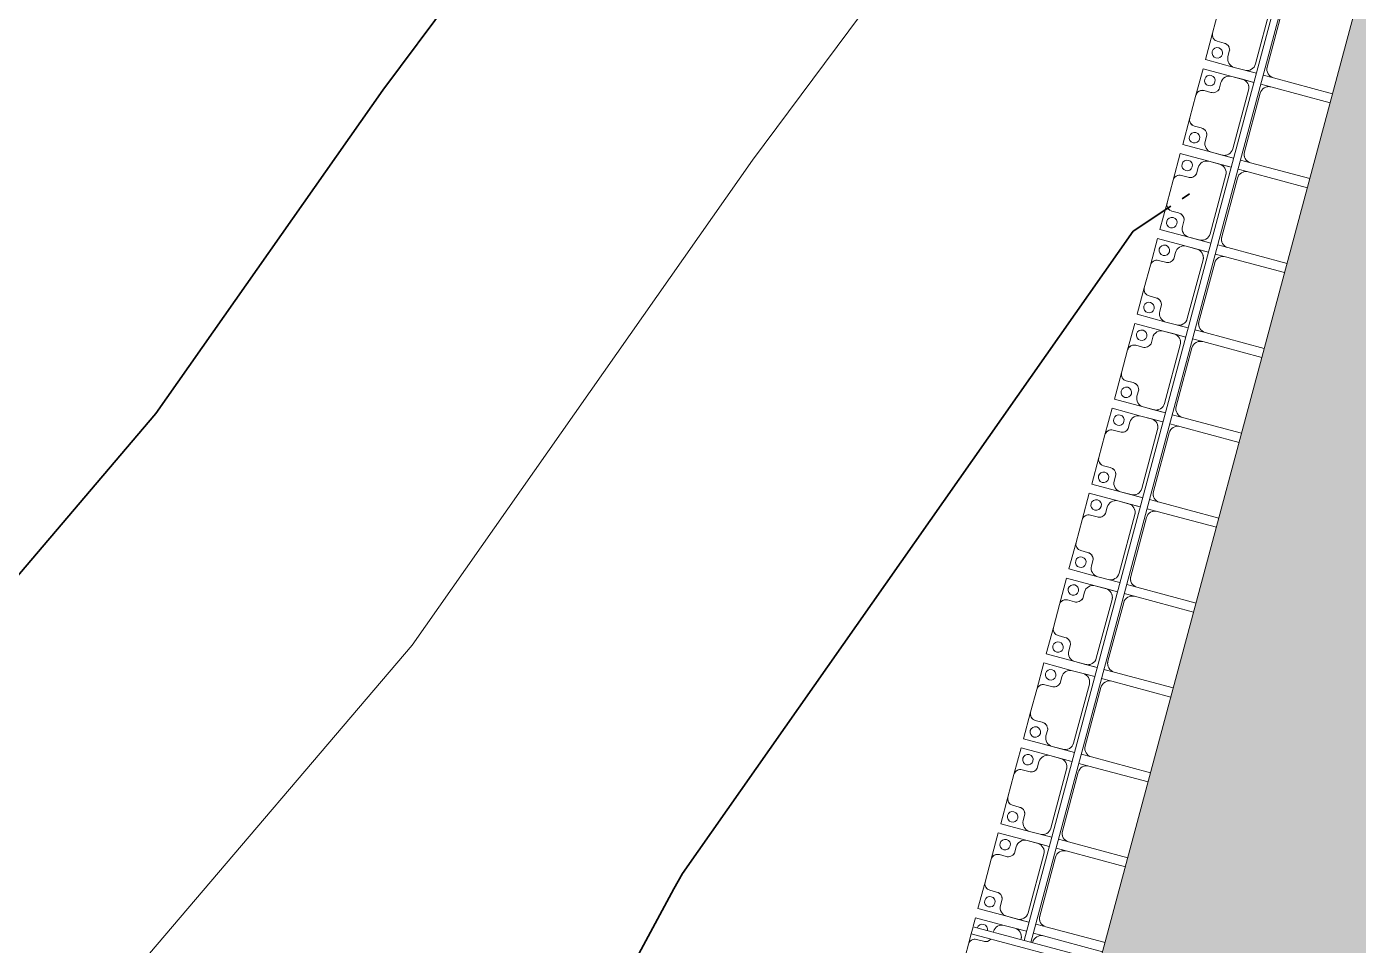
# Model space of a CAD drawing. Header units: millimetres. Extents: x -861324 to 439029, y -308065 to 694685.
# Drawn here: x -185928 to -178352, y 257834 to 263061 of the extents above; entities that cross this region are included whole.
import ezdxf

# ---------------------------------------------------------------- set-up
doc = ezdxf.new("R2010")
doc.units = ezdxf.units.MM
for name, color, linetype, lineweight in [('A-DETL-GENF', 92, 'Continuous', 9), ('A-DETL-THIN', 151, 'Continuous', 9), ('A-GENM', 13, 'Continuous', 9), ('C-TOPO-MAJR', 7, 'Continuous', 35), ('C-TOPO-MINR', 7, 'Continuous', 9), ('S-BEAM', 12, 'Continuous', 9)]:
    doc.layers.add(name, color=color, linetype=linetype, lineweight=lineweight)

# ---------------------------------------------------------------- blocks, each defined once
blk = doc.blocks.new('Dai phaodi lai - DẢI PHAO ĐI LẠI-17681-BỐ TRÍ BÈ PIN HỒ BẢN MÒNG')
at = {"layer": 'A-GENM', "color": 7}
for p, q in [((27223.2, -348.3), (27223.2, 0)), ((27276.8, 0), (27276.8, -348.3)), ((27723.2, -348.3), (27723.2, 0)), ((27776.8, 0), (27776.8, -348.3)), ((28223.2, -348.3), (28223.2, 0)), ((28276.8, 0), (28276.8, -348.3)), ((28723.2, -348.3), (28723.2, 0)), ((28776.8, 0), (28776.8, -348.3)), ((29223.2, -348.3), (29223.2, 0)), ((29276.8, 0), (29276.8, -348.3)), ((29723.2, -348.3), (29723.2, 0)), ((29776.8, 0), (29776.8, -348.3)), ((30223.2, -348.3), (30223.2, 0)), ((30276.8, 0), (30276.8, -348.3)), ((30723.2, -348.3), (30723.2, 0)), ((30776.8, 0), (30776.8, -348.3)), ((31223.2, -348.3), (31223.2, 0)), ((31276.8, 0), (31276.8, -348.3)), ((31723.2, -348.3), (31723.2, 0)), ((31776.8, 0), (31776.8, -348.3)), ((32223.2, -348.3), (32223.2, 0)), ((32276.8, 0), (32276.8, -348.3)), ((26826.8, -398.3), (27173.2, -398.3)), ((27326.8, -398.3), (27673.2, -398.3)), ((27826.8, -398.3), (28173.2, -398.3)), ((28326.8, -398.3), (28673.2, -398.3)), ((28826.8, -398.3), (29173.2, -398.3)), ((29326.8, -398.3), (29673.2, -398.3)), ((29826.8, -398.3), (30173.2, -398.3)), ((30326.8, -398.3), (30673.2, -398.3)), ((30826.8, -398.3), (31173.2, -398.3)), ((31326.8, -398.3), (31673.2, -398.3)), ((31826.8, -398.3), (32173.2, -398.3)), ((27173.2, -466.7), (26826.8, -466.7)), ((27223.2, -579.3), (27223.2, -516.7)), ((27276.8, -516.7), (27276.8, -579.3)), ((27673.2, -466.7), (27326.8, -466.7)), ((27723.2, -579.3), (27723.2, -516.7)), ((27776.8, -516.7), (27776.8, -579.3)), ((28173.2, -466.7), (27826.8, -466.7)), ((28223.2, -579.3), (28223.2, -516.7)), ((28276.8, -516.7), (28276.8, -579.3)), ((28673.2, -466.7), (28326.8, -466.7)), ((28723.2, -579.3), (28723.2, -516.7)), ((28776.8, -516.7), (28776.8, -579.3)), ((29173.2, -466.7), (28826.8, -466.7)), ((29223.2, -579.3), (29223.2, -516.7)), ((29276.8, -516.7), (29276.8, -579.3)), ((29673.2, -466.7), (29326.8, -466.7)), ((29723.2, -579.3), (29723.2, -516.7)), ((29776.8, -516.7), (29776.8, -579.3)), ((30173.2, -466.7), (29826.8, -466.7)), ((30223.2, -579.3), (30223.2, -516.7)), ((30276.8, -516.7), (30276.8, -579.3)), ((30673.2, -466.7), (30326.8, -466.7)), ((30723.2, -579.3), (30723.2, -516.7)), ((30776.8, -516.7), (30776.8, -579.3)), ((31173.2, -466.7), (30826.8, -466.7)), ((31223.2, -579.3), (31223.2, -516.7)), ((31276.8, -516.7), (31276.8, -579.3)), ((31673.2, -466.7), (31326.8, -466.7)), ((31723.2, -579.3), (31723.2, -516.7)), ((31776.8, -516.7), (31776.8, -579.3)), ((32173.2, -466.7), (31826.8, -466.7)), ((32223.2, -579.3), (32223.2, -516.7)), ((32276.8, -516.7), (32276.8, -579.3)), ((27104.9, -710.4), (27104.9, -670.7)), ((27135.7, -629.3), (27173.2, -629.3)), ((27326.8, -629.3), (27364.3, -629.3)), ((27395.1, -670.7), (27395.1, -710.4)), ((27604.9, -710.4), (27604.9, -670.7)), ((27635.7, -629.3), (27673.2, -629.3)), ((27826.8, -629.3), (27864.3, -629.3)), ((27895.1, -670.7), (27895.1, -710.4)), ((28104.9, -710.4), (28104.9, -670.7)), ((28135.7, -629.3), (28173.2, -629.3)), ((28326.8, -629.3), (28364.3, -629.3)), ((28395.1, -670.7), (28395.1, -710.4)), ((28604.9, -710.4), (28604.9, -670.7)), ((28635.7, -629.3), (28673.2, -629.3)), ((28826.8, -629.3), (28864.3, -629.3)), ((28895.1, -670.7), (28895.1, -710.4)), ((29104.9, -710.4), (29104.9, -670.7)), ((29135.7, -629.3), (29173.2, -629.3)), ((29326.8, -629.3), (29364.3, -629.3)), ((29395.1, -670.7), (29395.1, -710.4)), ((29604.9, -710.4), (29604.9, -670.7)), ((29635.7, -629.3), (29673.2, -629.3)), ((29826.8, -629.3), (29864.3, -629.3)), ((29895.1, -670.7), (29895.1, -710.4)), ((30104.9, -710.4), (30104.9, -670.7)), ((30135.7, -629.3), (30173.2, -629.3)), ((30326.8, -629.3), (30364.3, -629.3)), ((30395.1, -670.7), (30395.1, -710.4)), ((30604.9, -710.4), (30604.9, -670.7)), ((30635.7, -629.3), (30673.2, -629.3)), ((30826.8, -629.3), (30864.3, -629.3)), ((30895.1, -670.7), (30895.1, -710.4)), ((31104.9, -710.4), (31104.9, -670.7)), ((31135.7, -629.3), (31173.2, -629.3)), ((31326.8, -629.3), (31364.3, -629.3)), ((31395.1, -670.7), (31395.1, -710.4)), ((31604.9, -710.4), (31604.9, -670.7)), ((31635.7, -629.3), (31673.2, -629.3)), ((31826.8, -629.3), (31864.3, -629.3)), ((31895.1, -670.7), (31895.1, -710.4)), ((32104.9, -710.4), (32104.9, -670.7)), ((32135.7, -629.3), (32173.2, -629.3)), ((32395.1, -670.7), (32395.1, -710.4)), ((26933.1, -748.4), (27066.9, -748.4)), ((27433.1, -748.4), (27566.9, -748.4)), ((27933.1, -748.4), (28066.9, -748.4)), ((28433.1, -748.4), (28566.9, -748.4)), ((28933.1, -748.4), (29066.9, -748.4)), ((29433.1, -748.4), (29566.9, -748.4)), ((29933.1, -748.4), (30066.9, -748.4)), ((30433.1, -748.4), (30566.9, -748.4)), ((30933.1, -748.4), (31066.9, -748.4)), ((31433.1, -748.4), (31566.9, -748.4)), ((31933.1, -748.4), (32066.9, -748.4)), ((32433.1, -748.4), (32566.9, -748.4))]:
    blk.add_line(p, q, dxfattribs=at)
at = {"layer": 'A-GENM', "color": 9}
for p, q in [((27223.2, -348.3), (27223.2, -408.3)), ((27223.2, -348.3), (27223.2, -408.3)), ((27276.8, -408.3), (27276.8, -348.3)), ((27276.8, -408.3), (27276.8, -348.3)), ((27723.2, -348.3), (27723.2, -408.3)), ((27723.2, -348.3), (27723.2, -408.3)), ((27776.8, -408.3), (27776.8, -348.3)), ((27776.8, -408.3), (27776.8, -348.3)), ((28223.2, -348.3), (28223.2, -408.3)), ((28223.2, -348.3), (28223.2, -408.3)), ((28276.8, -408.3), (28276.8, -348.3)), ((28276.8, -408.3), (28276.8, -348.3)), ((28723.2, -348.3), (28723.2, -408.3)), ((28723.2, -348.3), (28723.2, -408.3)), ((28776.8, -408.3), (28776.8, -348.3)), ((28776.8, -408.3), (28776.8, -348.3)), ((29223.2, -348.3), (29223.2, -408.3)), ((29223.2, -348.3), (29223.2, -408.3)), ((29276.8, -408.3), (29276.8, -348.3)), ((29276.8, -408.3), (29276.8, -348.3)), ((29723.2, -348.3), (29723.2, -408.3)), ((29723.2, -348.3), (29723.2, -408.3)), ((29776.8, -408.3), (29776.8, -348.3)), ((29776.8, -408.3), (29776.8, -348.3)), ((30223.2, -348.3), (30223.2, -408.3)), ((30223.2, -348.3), (30223.2, -408.3)), ((30276.8, -408.3), (30276.8, -348.3)), ((30276.8, -408.3), (30276.8, -348.3)), ((30723.2, -348.3), (30723.2, -408.3)), ((30723.2, -348.3), (30723.2, -408.3)), ((30776.8, -408.3), (30776.8, -348.3)), ((30776.8, -408.3), (30776.8, -348.3)), ((31223.2, -348.3), (31223.2, -408.3)), ((31223.2, -348.3), (31223.2, -408.3)), ((31276.8, -408.3), (31276.8, -348.3)), ((31276.8, -408.3), (31276.8, -348.3)), ((31723.2, -348.3), (31723.2, -408.3)), ((31723.2, -348.3), (31723.2, -408.3)), ((31776.8, -408.3), (31776.8, -348.3)), ((31776.8, -408.3), (31776.8, -348.3)), ((32223.2, -363.1), (32223.2, -408.3)), ((32223.2, -363.1), (32223.2, -408.3)), ((32276.8, -408.3), (32276.8, -348.3)), ((32276.8, -408.3), (32276.8, -348.3)), ((27223.2, -448.3), (27223.2, -579.3)), ((27223.2, -448.3), (27223.2, -516.7)), ((27276.8, -579.3), (27276.8, -448.3)), ((27276.8, -516.7), (27276.8, -448.3)), ((27723.2, -448.3), (27723.2, -579.3)), ((27723.2, -448.3), (27723.2, -516.7)), ((27776.8, -579.3), (27776.8, -448.3)), ((27776.8, -516.7), (27776.8, -448.3)), ((28223.2, -448.3), (28223.2, -579.3)), ((28223.2, -448.3), (28223.2, -516.7)), ((28276.8, -579.3), (28276.8, -448.3)), ((28276.8, -516.7), (28276.8, -448.3)), ((28723.2, -448.3), (28723.2, -579.3)), ((28723.2, -448.3), (28723.2, -516.7)), ((28776.8, -579.3), (28776.8, -448.3)), ((28776.8, -516.7), (28776.8, -448.3)), ((29223.2, -448.3), (29223.2, -579.3)), ((29223.2, -448.3), (29223.2, -516.7)), ((29276.8, -579.3), (29276.8, -448.3)), ((29276.8, -516.7), (29276.8, -448.3)), ((29723.2, -448.3), (29723.2, -579.3)), ((29723.2, -448.3), (29723.2, -516.7)), ((29776.8, -579.3), (29776.8, -448.3)), ((29776.8, -516.7), (29776.8, -448.3)), ((30223.2, -448.3), (30223.2, -579.3)), ((30223.2, -448.3), (30223.2, -516.7)), ((30276.8, -579.3), (30276.8, -448.3)), ((30276.8, -516.7), (30276.8, -448.3)), ((30723.2, -448.3), (30723.2, -579.3)), ((30723.2, -448.3), (30723.2, -516.7)), ((30776.8, -579.3), (30776.8, -448.3)), ((30776.8, -516.7), (30776.8, -448.3)), ((31223.2, -448.3), (31223.2, -579.3)), ((31223.2, -448.3), (31223.2, -516.7)), ((31276.8, -579.3), (31276.8, -448.3)), ((31276.8, -516.7), (31276.8, -448.3)), ((31723.2, -448.3), (31723.2, -579.3)), ((31723.2, -448.3), (31723.2, -516.7)), ((31776.8, -579.3), (31776.8, -448.3)), ((31776.8, -516.7), (31776.8, -448.3)), ((32223.2, -448.3), (32223.2, -579.3)), ((32223.2, -448.3), (32223.2, -516.7)), ((32276.8, -579.3), (32276.8, -448.3)), ((32276.8, -516.7), (32276.8, -448.3)), ((27223.2, -579.3), (27223.2, -748.4)), ((27223.2, -748.4), (27223.2, -579.3)), ((27276.8, -748.4), (27276.8, -579.3)), ((27276.8, -579.3), (27276.8, -748.4)), ((27723.2, -579.3), (27723.2, -748.4)), ((27723.2, -748.4), (27723.2, -579.3)), ((27776.8, -748.4), (27776.8, -579.3)), ((27776.8, -579.3), (27776.8, -748.4)), ((28223.2, -579.3), (28223.2, -748.4)), ((28223.2, -748.4), (28223.2, -579.3)), ((28276.8, -748.4), (28276.8, -579.3)), ((28276.8, -579.3), (28276.8, -748.4)), ((28723.2, -579.3), (28723.2, -748.4)), ((28723.2, -748.4), (28723.2, -579.3)), ((28776.8, -748.4), (28776.8, -579.3)), ((28776.8, -579.3), (28776.8, -748.4)), ((29223.2, -579.3), (29223.2, -748.4)), ((29223.2, -748.4), (29223.2, -579.3)), ((29276.8, -748.4), (29276.8, -579.3)), ((29276.8, -579.3), (29276.8, -748.4)), ((29723.2, -579.3), (29723.2, -748.4)), ((29723.2, -748.4), (29723.2, -579.3)), ((29776.8, -748.4), (29776.8, -579.3)), ((29776.8, -579.3), (29776.8, -748.4)), ((30223.2, -579.3), (30223.2, -748.4)), ((30223.2, -748.4), (30223.2, -579.3)), ((30276.8, -748.4), (30276.8, -579.3)), ((30276.8, -579.3), (30276.8, -748.4)), ((30723.2, -579.3), (30723.2, -748.4)), ((30723.2, -748.4), (30723.2, -579.3)), ((30776.8, -748.4), (30776.8, -579.3)), ((30776.8, -579.3), (30776.8, -748.4)), ((31223.2, -579.3), (31223.2, -748.4)), ((31223.2, -748.4), (31223.2, -579.3)), ((31276.8, -748.4), (31276.8, -579.3)), ((31276.8, -579.3), (31276.8, -748.4)), ((31723.2, -579.3), (31723.2, -748.4)), ((31723.2, -748.4), (31723.2, -579.3)), ((31776.8, -748.4), (31776.8, -579.3)), ((31776.8, -579.3), (31776.8, -748.4)), ((32223.2, -579.3), (32223.2, -748.4)), ((32223.2, -748.4), (32223.2, -579.3)), ((32276.8, -748.4), (32276.8, -579.3)), ((32276.8, -579.3), (32276.8, -748.4)), ((27173.2, -629.3), (27135.7, -629.3)), ((27135.7, -629.3), (27173.2, -629.3)), ((27173.2, -629.3), (27135.7, -629.3)), ((27364.3, -629.3), (27326.8, -629.3)), ((27326.8, -629.3), (27364.3, -629.3)), ((27364.3, -629.3), (27326.8, -629.3)), ((27395.1, -710.4), (27395.1, -670.7)), ((27395.1, -670.7), (27395.1, -710.4)), ((27395.1, -710.4), (27395.1, -670.7)), ((27673.2, -629.3), (27635.7, -629.3)), ((27635.7, -629.3), (27673.2, -629.3)), ((27673.2, -629.3), (27635.7, -629.3)), ((27864.3, -629.3), (27826.8, -629.3)), ((27826.8, -629.3), (27864.3, -629.3)), ((27864.3, -629.3), (27826.8, -629.3)), ((27895.1, -710.4), (27895.1, -670.7)), ((27895.1, -670.7), (27895.1, -710.4)), ((27895.1, -710.4), (27895.1, -670.7)), ((28173.2, -629.3), (28135.7, -629.3)), ((28135.7, -629.3), (28173.2, -629.3)), ((28173.2, -629.3), (28135.7, -629.3)), ((28364.3, -629.3), (28326.8, -629.3)), ((28326.8, -629.3), (28364.3, -629.3)), ((28364.3, -629.3), (28326.8, -629.3)), ((28395.1, -710.4), (28395.1, -670.7)), ((28395.1, -670.7), (28395.1, -710.4)), ((28395.1, -710.4), (28395.1, -670.7)), ((28673.2, -629.3), (28635.7, -629.3)), ((28635.7, -629.3), (28673.2, -629.3)), ((28673.2, -629.3), (28635.7, -629.3)), ((28864.3, -629.3), (28826.8, -629.3)), ((28826.8, -629.3), (28864.3, -629.3)), ((28864.3, -629.3), (28826.8, -629.3)), ((28895.1, -710.4), (28895.1, -670.7)), ((28895.1, -670.7), (28895.1, -710.4)), ((28895.1, -710.4), (28895.1, -670.7)), ((29173.2, -629.3), (29135.7, -629.3)), ((29135.7, -629.3), (29173.2, -629.3)), ((29173.2, -629.3), (29135.7, -629.3)), ((29364.3, -629.3), (29326.8, -629.3)), ((29326.8, -629.3), (29364.3, -629.3)), ((29364.3, -629.3), (29326.8, -629.3)), ((29395.1, -710.4), (29395.1, -670.7)), ((29395.1, -670.7), (29395.1, -710.4)), ((29395.1, -710.4), (29395.1, -670.7)), ((29673.2, -629.3), (29635.7, -629.3)), ((29635.7, -629.3), (29673.2, -629.3)), ((29673.2, -629.3), (29635.7, -629.3)), ((29864.3, -629.3), (29826.8, -629.3)), ((29826.8, -629.3), (29864.3, -629.3)), ((29864.3, -629.3), (29826.8, -629.3)), ((29895.1, -710.4), (29895.1, -670.7)), ((29895.1, -670.7), (29895.1, -710.4)), ((29895.1, -710.4), (29895.1, -670.7)), ((30173.2, -629.3), (30135.7, -629.3)), ((30135.7, -629.3), (30173.2, -629.3)), ((30173.2, -629.3), (30135.7, -629.3)), ((30364.3, -629.3), (30326.8, -629.3)), ((30326.8, -629.3), (30364.3, -629.3)), ((30364.3, -629.3), (30326.8, -629.3)), ((30395.1, -710.4), (30395.1, -670.7)), ((30395.1, -670.7), (30395.1, -710.4)), ((30395.1, -710.4), (30395.1, -670.7)), ((30673.2, -629.3), (30635.7, -629.3)), ((30635.7, -629.3), (30673.2, -629.3)), ((30673.2, -629.3), (30635.7, -629.3)), ((30864.3, -629.3), (30826.8, -629.3)), ((30826.8, -629.3), (30864.3, -629.3)), ((30864.3, -629.3), (30826.8, -629.3)), ((30895.1, -710.4), (30895.1, -670.7)), ((30895.1, -670.7), (30895.1, -710.4)), ((30895.1, -710.4), (30895.1, -670.7)), ((31173.2, -629.3), (31135.7, -629.3)), ((31135.7, -629.3), (31173.2, -629.3)), ((31173.2, -629.3), (31135.7, -629.3)), ((31364.3, -629.3), (31326.8, -629.3)), ((31326.8, -629.3), (31364.3, -629.3)), ((31364.3, -629.3), (31326.8, -629.3)), ((31395.1, -710.4), (31395.1, -670.7)), ((31395.1, -670.7), (31395.1, -710.4)), ((31395.1, -710.4), (31395.1, -670.7)), ((31673.2, -629.3), (31635.7, -629.3)), ((31635.7, -629.3), (31673.2, -629.3)), ((31673.2, -629.3), (31635.7, -629.3)), ((31864.3, -629.3), (31826.8, -629.3)), ((31826.8, -629.3), (31864.3, -629.3)), ((31864.3, -629.3), (31826.8, -629.3)), ((31895.1, -710.4), (31895.1, -670.7)), ((31895.1, -670.7), (31895.1, -710.4)), ((31895.1, -710.4), (31895.1, -670.7)), ((32173.2, -629.3), (32135.7, -629.3)), ((32135.7, -629.3), (32173.2, -629.3)), ((32173.2, -629.3), (32135.7, -629.3)), ((32395.1, -710.4), (32395.1, -670.7)), ((32395.1, -670.7), (32395.1, -710.4)), ((32395.1, -710.4), (32395.1, -670.7)), ((27223.2, -748.4), (27066.9, -748.4)), ((27066.9, -748.4), (27223.2, -748.4)), ((27433.1, -748.4), (27276.8, -748.4)), ((27276.8, -748.4), (27433.1, -748.4)), ((27723.2, -748.4), (27566.9, -748.4)), ((27566.9, -748.4), (27723.2, -748.4)), ((27933.1, -748.4), (27776.8, -748.4)), ((27776.8, -748.4), (27933.1, -748.4)), ((28223.2, -748.4), (28066.9, -748.4)), ((28066.9, -748.4), (28223.2, -748.4)), ((28433.1, -748.4), (28276.8, -748.4)), ((28276.8, -748.4), (28433.1, -748.4)), ((28723.2, -748.4), (28566.9, -748.4)), ((28566.9, -748.4), (28723.2, -748.4)), ((28933.1, -748.4), (28776.8, -748.4)), ((28776.8, -748.4), (28933.1, -748.4)), ((29223.2, -748.4), (29066.9, -748.4)), ((29066.9, -748.4), (29223.2, -748.4)), ((29433.1, -748.4), (29276.8, -748.4)), ((29276.8, -748.4), (29433.1, -748.4)), ((29723.2, -748.4), (29566.9, -748.4)), ((29566.9, -748.4), (29723.2, -748.4)), ((29933.1, -748.4), (29776.8, -748.4)), ((29776.8, -748.4), (29933.1, -748.4)), ((30223.2, -748.4), (30066.9, -748.4)), ((30066.9, -748.4), (30223.2, -748.4)), ((30433.1, -748.4), (30276.8, -748.4)), ((30276.8, -748.4), (30433.1, -748.4)), ((30723.2, -748.4), (30566.9, -748.4)), ((30566.9, -748.4), (30723.2, -748.4)), ((30933.1, -748.4), (30776.8, -748.4)), ((30776.8, -748.4), (30933.1, -748.4)), ((31223.2, -748.4), (31066.9, -748.4)), ((31066.9, -748.4), (31223.2, -748.4)), ((31433.1, -748.4), (31276.8, -748.4)), ((31276.8, -748.4), (31433.1, -748.4)), ((31723.2, -748.4), (31566.9, -748.4)), ((31566.9, -748.4), (31723.2, -748.4)), ((31933.1, -748.4), (31776.8, -748.4)), ((31776.8, -748.4), (31933.1, -748.4)), ((32223.2, -748.4), (32066.9, -748.4)), ((32066.9, -748.4), (32223.2, -748.4)), ((32326.5, -748.4), (32276.8, -748.4)), ((32276.8, -748.4), (32326.5, -748.4)), ((32433.1, -748.4), (32371.2, -748.4)), ((32371.2, -748.4), (32433.1, -748.4))]:
    blk.add_line(p, q, dxfattribs=at)
at = {"layer": 'A-GENM', "color": 7}
for centre, radius, start, end in [((27173.2, -348.3), 50, 270, 360), ((27326.8, -348.3), 50, 180, 270), ((27673.2, -348.3), 50, 270, 360), ((27826.8, -348.3), 50, 180, 270), ((28173.2, -348.3), 50, 270, 360), ((28326.8, -348.3), 50, 180, 270), ((28673.2, -348.3), 50, 270, 360), ((28826.8, -348.3), 50, 180, 270), ((29173.2, -348.3), 50, 270, 360), ((29326.8, -348.3), 50, 180, 270), ((29673.2, -348.3), 50, 270, 360), ((29826.8, -348.3), 50, 180, 270), ((30173.2, -348.3), 50, 270, 360), ((30326.8, -348.3), 50, 180, 270), ((30673.2, -348.3), 50, 270, 360), ((30826.8, -348.3), 50, 180, 270), ((31173.2, -348.3), 50, 270, 360), ((31326.8, -348.3), 50, 180, 270), ((31673.2, -348.3), 50, 270, 360), ((31826.8, -348.3), 50, 180, 270), ((32173.2, -348.3), 50, 270, 360), ((32326.8, -348.3), 50, 180, 270), ((27173.2, -516.7), 50, 360, 90), ((27326.8, -516.7), 50, 90, 180), ((27673.2, -516.7), 50, 360, 90), ((27826.8, -516.7), 50, 90, 180), ((28173.2, -516.7), 50, 360, 90), ((28326.8, -516.7), 50, 90, 180), ((28673.2, -516.7), 50, 360, 90), ((28826.8, -516.7), 50, 90, 180), ((29173.2, -516.7), 50, 360, 90), ((29326.8, -516.7), 50, 90, 180), ((29673.2, -516.7), 50, 360, 90), ((29826.8, -516.7), 50, 90, 180), ((30173.2, -516.7), 50, 360, 90), ((30326.8, -516.7), 50, 90, 180), ((30673.2, -516.7), 50, 360, 90), ((30826.8, -516.7), 50, 90, 180), ((31173.2, -516.7), 50, 360, 90), ((31326.8, -516.7), 50, 90, 180), ((31673.2, -516.7), 50, 360, 90), ((31826.8, -516.7), 50, 90, 180), ((32173.2, -516.7), 50, 360, 90), ((32326.8, -516.7), 50, 90, 180), ((27173.2, -579.3), 50, 270, 360), ((27326.8, -579.3), 50, 180, 270), ((27673.2, -579.3), 50, 270, 360), ((27826.8, -579.3), 50, 180, 270), ((28173.2, -579.3), 50, 270, 360), ((28326.8, -579.3), 50, 180, 270), ((28673.2, -579.3), 50, 270, 360), ((28826.8, -579.3), 50, 180, 270), ((29173.2, -579.3), 50, 270, 360), ((29326.8, -579.3), 50, 180, 270), ((29673.2, -579.3), 50, 270, 360), ((29826.8, -579.3), 50, 180, 270), ((30173.2, -579.3), 50, 270, 360), ((30326.8, -579.3), 50, 180, 270), ((30673.2, -579.3), 50, 270, 360), ((30826.8, -579.3), 50, 180, 270), ((31173.2, -579.3), 50, 270, 360), ((31326.8, -579.3), 50, 180, 270), ((31673.2, -579.3), 50, 270, 360), ((31826.8, -579.3), 50, 180, 270), ((32173.2, -579.3), 50, 270, 360), ((32326.8, -579.3), 50, 180, 270), ((27144.8, -668.2), 40, 103.18854, 183.50807), ((27355.2, -668.2), 40, 356.49193, 76.81146), ((27644.8, -668.2), 40, 103.18854, 183.50807), ((27855.2, -668.2), 40, 356.49193, 76.81146), ((28144.8, -668.2), 40, 103.18854, 183.50807), ((28355.2, -668.2), 40, 356.49193, 76.81146), ((28644.8, -668.2), 40, 103.18854, 183.50807), ((28855.2, -668.2), 40, 356.49193, 76.81146), ((29144.8, -668.2), 40, 103.18854, 183.50807), ((29355.2, -668.2), 40, 356.49193, 76.81146), ((29644.8, -668.2), 40, 103.18854, 183.50807), ((29855.2, -668.2), 40, 356.49193, 76.81146), ((30144.8, -668.2), 40, 103.18854, 183.50807), ((30355.2, -668.2), 40, 356.49193, 76.81146), ((30644.8, -668.2), 40, 103.18854, 183.50807), ((30855.2, -668.2), 40, 356.49193, 76.81146), ((31144.8, -668.2), 40, 103.18854, 183.50807), ((31355.2, -668.2), 40, 356.49193, 76.81146), ((31644.8, -668.2), 40, 103.18854, 183.50807), ((31855.2, -668.2), 40, 356.49193, 76.81146), ((32144.8, -668.2), 40, 103.18854, 183.50807), ((32355.2, -668.2), 40, 356.49193, 63.42487), ((27066.9, -710.4), 38, 270, 360), ((27433.1, -710.4), 38, 180, 270), ((27566.9, -710.4), 38, 270, 360), ((27933.1, -710.4), 38, 180, 270), ((28066.9, -710.4), 38, 270, 360), ((28433.1, -710.4), 38, 180, 270), ((28566.9, -710.4), 38, 270, 360), ((28933.1, -710.4), 38, 180, 270), ((29066.9, -710.4), 38, 270, 360), ((29433.1, -710.4), 38, 180, 270), ((29566.9, -710.4), 38, 270, 360), ((29933.1, -710.4), 38, 180, 270), ((30066.9, -710.4), 38, 270, 360), ((30433.1, -710.4), 38, 180, 270), ((30566.9, -710.4), 38, 270, 360), ((30933.1, -710.4), 38, 180, 270), ((31066.9, -710.4), 38, 270, 360), ((31433.1, -710.4), 38, 180, 270), ((31566.9, -710.4), 38, 270, 360), ((31933.1, -710.4), 38, 180, 270), ((32066.9, -710.4), 38, 270, 360), ((32433.1, -710.4), 38, 180, 270)]:
    blk.add_arc(centre, radius, start, end, dxfattribs=at)
at = {"layer": 'A-GENM', "color": 9}
for centre, radius, start, end in [((27326.8, -348.3), 50, 180, 210), ((27826.8, -348.3), 50, 180, 210), ((28326.8, -348.3), 50, 180, 210), ((28826.8, -348.3), 50, 180, 210), ((29326.8, -348.3), 50, 180, 210), ((29826.8, -348.3), 50, 180, 210), ((30326.8, -348.3), 50, 180, 210), ((30826.8, -348.3), 50, 180, 210), ((31326.8, -348.3), 50, 180, 210), ((31826.8, -348.3), 50, 180, 210), ((32326.8, -348.3), 50, 180, 210), ((27173.2, -348.3), 50, 270, 300), ((27673.2, -348.3), 50, 270, 300), ((28173.2, -348.3), 50, 270, 300), ((28673.2, -348.3), 50, 270, 300), ((29173.2, -348.3), 50, 270, 300), ((29673.2, -348.3), 50, 270, 300), ((30173.2, -348.3), 50, 270, 300), ((30673.2, -348.3), 50, 270, 300), ((31173.2, -348.3), 50, 270, 300), ((31673.2, -348.3), 50, 270, 300), ((32173.2, -348.3), 50, 270, 300), ((27173.2, -516.7), 50, 360, 30), ((27326.8, -516.7), 50, 90, 120), ((27673.2, -516.7), 50, 360, 30), ((27826.8, -516.7), 50, 90, 120), ((28173.2, -516.7), 50, 360, 30), ((28326.8, -516.7), 50, 90, 120), ((28673.2, -516.7), 50, 360, 30), ((28826.8, -516.7), 50, 90, 120), ((29173.2, -516.7), 50, 360, 30), ((29326.8, -516.7), 50, 90, 120), ((29673.2, -516.7), 50, 360, 30), ((29826.8, -516.7), 50, 90, 120), ((30173.2, -516.7), 50, 360, 30), ((30326.8, -516.7), 50, 90, 120), ((30673.2, -516.7), 50, 360, 30), ((30826.8, -516.7), 50, 90, 120), ((31173.2, -516.7), 50, 360, 30), ((31326.8, -516.7), 50, 90, 120), ((31673.2, -516.7), 50, 360, 30), ((31826.8, -516.7), 50, 90, 120), ((32173.2, -516.7), 50, 360, 30), ((32326.8, -516.7), 50, 90, 120), ((27173.2, -579.3), 50, 270, 360), ((27173.2, -579.3), 50, 270, 360), ((27173.2, -579.3), 50, 270, 360), ((27326.8, -579.3), 50, 180, 270), ((27326.8, -579.3), 50, 180, 270), ((27326.8, -579.3), 50, 180, 270), ((27673.2, -579.3), 50, 270, 360), ((27673.2, -579.3), 50, 270, 360), ((27673.2, -579.3), 50, 270, 360), ((27826.8, -579.3), 50, 180, 270), ((27826.8, -579.3), 50, 180, 270), ((27826.8, -579.3), 50, 180, 270), ((28173.2, -579.3), 50, 270, 360), ((28173.2, -579.3), 50, 270, 360), ((28173.2, -579.3), 50, 270, 360), ((28326.8, -579.3), 50, 180, 270), ((28326.8, -579.3), 50, 180, 270), ((28326.8, -579.3), 50, 180, 270), ((28673.2, -579.3), 50, 270, 360), ((28673.2, -579.3), 50, 270, 360), ((28673.2, -579.3), 50, 270, 360), ((28826.8, -579.3), 50, 180, 270), ((28826.8, -579.3), 50, 180, 270), ((28826.8, -579.3), 50, 180, 270), ((29173.2, -579.3), 50, 270, 360), ((29173.2, -579.3), 50, 270, 360), ((29173.2, -579.3), 50, 270, 360), ((29326.8, -579.3), 50, 180, 270), ((29326.8, -579.3), 50, 180, 270), ((29326.8, -579.3), 50, 180, 270), ((29673.2, -579.3), 50, 270, 360), ((29673.2, -579.3), 50, 270, 360), ((29673.2, -579.3), 50, 270, 360), ((29826.8, -579.3), 50, 180, 270), ((29826.8, -579.3), 50, 180, 270), ((29826.8, -579.3), 50, 180, 270), ((30173.2, -579.3), 50, 270, 360), ((30173.2, -579.3), 50, 270, 360), ((30173.2, -579.3), 50, 270, 360), ((30326.8, -579.3), 50, 180, 270), ((30326.8, -579.3), 50, 180, 270), ((30326.8, -579.3), 50, 180, 270), ((30673.2, -579.3), 50, 270, 360), ((30673.2, -579.3), 50, 270, 360), ((30673.2, -579.3), 50, 270, 360), ((30826.8, -579.3), 50, 180, 270), ((30826.8, -579.3), 50, 180, 270), ((30826.8, -579.3), 50, 180, 270), ((31173.2, -579.3), 50, 270, 360), ((31173.2, -579.3), 50, 270, 360), ((31173.2, -579.3), 50, 270, 360), ((31326.8, -579.3), 50, 180, 270), ((31326.8, -579.3), 50, 180, 270), ((31326.8, -579.3), 50, 180, 270), ((31673.2, -579.3), 50, 270, 360), ((31673.2, -579.3), 50, 270, 360), ((31673.2, -579.3), 50, 270, 360), ((31826.8, -579.3), 50, 180, 270), ((31826.8, -579.3), 50, 180, 270), ((31826.8, -579.3), 50, 180, 270), ((32173.2, -579.3), 50, 270, 360), ((32173.2, -579.3), 50, 270, 360), ((32173.2, -579.3), 50, 270, 360), ((32326.8, -579.3), 50, 180, 270), ((32326.8, -579.3), 50, 180, 270), ((32326.8, -579.3), 50, 180, 270), ((27144.8, -668.2), 40, 129.96172, 183.50807), ((27144.8, -668.2), 40, 129.96172, 183.50807), ((27144.8, -668.2), 40, 129.96172, 183.50807), ((27144.8, -668.2), 40, 103.18854, 116.57513), ((27144.8, -668.2), 40, 103.18854, 116.57513), ((27144.8, -668.2), 40, 103.18854, 116.57513), ((27168.4, -693.3), 30, 90, 270), ((27168.4, -693.3), 30, 90, 270), ((27168.4, -693.3), 30, 270, 90), ((27168.4, -693.3), 30, 270, 90), ((27331.6, -693.3), 30, 90, 270), ((27331.6, -693.3), 30, 90, 270), ((27331.6, -693.3), 30, 270, 90), ((27331.6, -693.3), 30, 270, 90), ((27355.2, -668.2), 40, 63.42487, 76.81146), ((27355.2, -668.2), 40, 63.42487, 76.81146), ((27355.2, -668.2), 40, 63.42487, 76.81146), ((27355.2, -668.2), 40, 356.49193, 36.65169), ((27355.2, -668.2), 40, 356.49193, 36.65169), ((27355.2, -668.2), 40, 356.49193, 36.65169), ((27644.8, -668.2), 40, 129.96172, 183.50807), ((27644.8, -668.2), 40, 129.96172, 183.50807), ((27644.8, -668.2), 40, 129.96172, 183.50807), ((27644.8, -668.2), 40, 103.18854, 116.57513), ((27644.8, -668.2), 40, 103.18854, 116.57513), ((27644.8, -668.2), 40, 103.18854, 116.57513), ((27668.4, -693.3), 30, 90, 270), ((27668.4, -693.3), 30, 90, 270), ((27668.4, -693.3), 30, 270, 90), ((27668.4, -693.3), 30, 270, 90), ((27831.6, -693.3), 30, 90, 270), ((27831.6, -693.3), 30, 90, 270), ((27831.6, -693.3), 30, 270, 90), ((27831.6, -693.3), 30, 270, 90), ((27855.2, -668.2), 40, 63.42487, 76.81146), ((27855.2, -668.2), 40, 63.42487, 76.81146), ((27855.2, -668.2), 40, 63.42487, 76.81146), ((27855.2, -668.2), 40, 356.49193, 36.65169), ((27855.2, -668.2), 40, 356.49193, 36.65169), ((27855.2, -668.2), 40, 356.49193, 36.65169), ((28144.8, -668.2), 40, 129.96172, 183.50807), ((28144.8, -668.2), 40, 129.96172, 183.50807), ((28144.8, -668.2), 40, 129.96172, 183.50807), ((28144.8, -668.2), 40, 103.18854, 116.57513), ((28144.8, -668.2), 40, 103.18854, 116.57513), ((28144.8, -668.2), 40, 103.18854, 116.57513), ((28168.4, -693.3), 30, 90, 270), ((28168.4, -693.3), 30, 90, 270), ((28168.4, -693.3), 30, 270, 90), ((28168.4, -693.3), 30, 270, 90), ((28331.6, -693.3), 30, 90, 270), ((28331.6, -693.3), 30, 90, 270), ((28331.6, -693.3), 30, 270, 90), ((28331.6, -693.3), 30, 270, 90), ((28355.2, -668.2), 40, 63.42487, 76.81146), ((28355.2, -668.2), 40, 63.42487, 76.81146), ((28355.2, -668.2), 40, 63.42487, 76.81146), ((28355.2, -668.2), 40, 356.49193, 36.65169), ((28355.2, -668.2), 40, 356.49193, 36.65169), ((28355.2, -668.2), 40, 356.49193, 36.65169), ((28644.8, -668.2), 40, 129.96172, 183.50807), ((28644.8, -668.2), 40, 129.96172, 183.50807), ((28644.8, -668.2), 40, 129.96172, 183.50807), ((28644.8, -668.2), 40, 103.18854, 116.57513), ((28644.8, -668.2), 40, 103.18854, 116.57513), ((28644.8, -668.2), 40, 103.18854, 116.57513), ((28668.4, -693.3), 30, 90, 270), ((28668.4, -693.3), 30, 90, 270), ((28668.4, -693.3), 30, 270, 90), ((28668.4, -693.3), 30, 270, 90), ((28831.6, -693.3), 30, 90, 270), ((28831.6, -693.3), 30, 90, 270), ((28831.6, -693.3), 30, 270, 90), ((28831.6, -693.3), 30, 270, 90), ((28855.2, -668.2), 40, 63.42487, 76.81146), ((28855.2, -668.2), 40, 63.42487, 76.81146), ((28855.2, -668.2), 40, 63.42487, 76.81146), ((28855.2, -668.2), 40, 356.49193, 36.65169), ((28855.2, -668.2), 40, 356.49193, 36.65169), ((28855.2, -668.2), 40, 356.49193, 36.65169), ((29144.8, -668.2), 40, 129.96172, 183.50807), ((29144.8, -668.2), 40, 129.96172, 183.50807), ((29144.8, -668.2), 40, 129.96172, 183.50807), ((29144.8, -668.2), 40, 103.18854, 116.57513), ((29144.8, -668.2), 40, 103.18854, 116.57513), ((29144.8, -668.2), 40, 103.18854, 116.57513), ((29168.4, -693.3), 30, 90, 270), ((29168.4, -693.3), 30, 90, 270), ((29168.4, -693.3), 30, 270, 90), ((29168.4, -693.3), 30, 270, 90), ((29331.6, -693.3), 30, 90, 270), ((29331.6, -693.3), 30, 90, 270), ((29331.6, -693.3), 30, 270, 90), ((29331.6, -693.3), 30, 270, 90), ((29355.2, -668.2), 40, 63.42487, 76.81146), ((29355.2, -668.2), 40, 63.42487, 76.81146), ((29355.2, -668.2), 40, 63.42487, 76.81146), ((29355.2, -668.2), 40, 356.49193, 36.65169), ((29355.2, -668.2), 40, 356.49193, 36.65169), ((29355.2, -668.2), 40, 356.49193, 36.65169), ((29644.8, -668.2), 40, 129.96172, 183.50807), ((29644.8, -668.2), 40, 129.96172, 183.50807), ((29644.8, -668.2), 40, 129.96172, 183.50807), ((29644.8, -668.2), 40, 103.18854, 116.57513), ((29644.8, -668.2), 40, 103.18854, 116.57513), ((29644.8, -668.2), 40, 103.18854, 116.57513), ((29668.4, -693.3), 30, 90, 270), ((29668.4, -693.3), 30, 90, 270), ((29668.4, -693.3), 30, 270, 90), ((29668.4, -693.3), 30, 270, 90), ((29831.6, -693.3), 30, 90, 270), ((29831.6, -693.3), 30, 90, 270), ((29831.6, -693.3), 30, 270, 90), ((29831.6, -693.3), 30, 270, 90), ((29855.2, -668.2), 40, 63.42487, 76.81146), ((29855.2, -668.2), 40, 63.42487, 76.81146), ((29855.2, -668.2), 40, 63.42487, 76.81146), ((29855.2, -668.2), 40, 356.49193, 36.65169), ((29855.2, -668.2), 40, 356.49193, 36.65169), ((29855.2, -668.2), 40, 356.49193, 36.65169), ((30144.8, -668.2), 40, 129.96172, 183.50807), ((30144.8, -668.2), 40, 129.96172, 183.50807), ((30144.8, -668.2), 40, 129.96172, 183.50807), ((30144.8, -668.2), 40, 103.18854, 116.57513), ((30144.8, -668.2), 40, 103.18854, 116.57513), ((30144.8, -668.2), 40, 103.18854, 116.57513), ((30168.4, -693.3), 30, 90, 270), ((30168.4, -693.3), 30, 90, 270), ((30168.4, -693.3), 30, 270, 90), ((30168.4, -693.3), 30, 270, 90), ((30331.6, -693.3), 30, 90, 270), ((30331.6, -693.3), 30, 90, 270), ((30331.6, -693.3), 30, 270, 90), ((30331.6, -693.3), 30, 270, 90), ((30355.2, -668.2), 40, 63.42487, 76.81146), ((30355.2, -668.2), 40, 63.42487, 76.81146), ((30355.2, -668.2), 40, 63.42487, 76.81146), ((30355.2, -668.2), 40, 356.49193, 36.65169), ((30355.2, -668.2), 40, 356.49193, 36.65169), ((30355.2, -668.2), 40, 356.49193, 36.65169), ((30644.8, -668.2), 40, 129.96172, 183.50807), ((30644.8, -668.2), 40, 129.96172, 183.50807), ((30644.8, -668.2), 40, 129.96172, 183.50807), ((30644.8, -668.2), 40, 103.18854, 116.57513), ((30644.8, -668.2), 40, 103.18854, 116.57513), ((30644.8, -668.2), 40, 103.18854, 116.57513), ((30668.4, -693.3), 30, 90, 270), ((30668.4, -693.3), 30, 90, 270), ((30668.4, -693.3), 30, 270, 90), ((30668.4, -693.3), 30, 270, 90), ((30831.6, -693.3), 30, 90, 270), ((30831.6, -693.3), 30, 90, 270), ((30831.6, -693.3), 30, 270, 90), ((30831.6, -693.3), 30, 270, 90), ((30855.2, -668.2), 40, 63.42487, 76.81146), ((30855.2, -668.2), 40, 63.42487, 76.81146), ((30855.2, -668.2), 40, 63.42487, 76.81146), ((30855.2, -668.2), 40, 356.49193, 36.65169), ((30855.2, -668.2), 40, 356.49193, 36.65169), ((30855.2, -668.2), 40, 356.49193, 36.65169), ((31144.8, -668.2), 40, 129.96172, 183.50807), ((31144.8, -668.2), 40, 129.96172, 183.50807), ((31144.8, -668.2), 40, 129.96172, 183.50807), ((31144.8, -668.2), 40, 103.18854, 116.57513), ((31144.8, -668.2), 40, 103.18854, 116.57513), ((31144.8, -668.2), 40, 103.18854, 116.57513), ((31168.4, -693.3), 30, 90, 270), ((31168.4, -693.3), 30, 90, 270), ((31168.4, -693.3), 30, 270, 90), ((31168.4, -693.3), 30, 270, 90), ((31331.6, -693.3), 30, 90, 270), ((31331.6, -693.3), 30, 90, 270), ((31331.6, -693.3), 30, 270, 90), ((31331.6, -693.3), 30, 270, 90), ((31355.2, -668.2), 40, 63.42487, 76.81146), ((31355.2, -668.2), 40, 63.42487, 76.81146), ((31355.2, -668.2), 40, 63.42487, 76.81146), ((31355.2, -668.2), 40, 356.49193, 36.65169), ((31355.2, -668.2), 40, 356.49193, 36.65169), ((31355.2, -668.2), 40, 356.49193, 36.65169), ((31644.8, -668.2), 40, 129.96172, 183.50807), ((31644.8, -668.2), 40, 129.96172, 183.50807), ((31644.8, -668.2), 40, 129.96172, 183.50807), ((31644.8, -668.2), 40, 103.18854, 116.57513), ((31644.8, -668.2), 40, 103.18854, 116.57513), ((31644.8, -668.2), 40, 103.18854, 116.57513), ((31668.4, -693.3), 30, 90, 270), ((31668.4, -693.3), 30, 90, 270), ((31668.4, -693.3), 30, 270, 90), ((31668.4, -693.3), 30, 270, 90), ((31831.6, -693.3), 30, 90, 270), ((31831.6, -693.3), 30, 90, 270), ((31831.6, -693.3), 30, 270, 90), ((31831.6, -693.3), 30, 270, 90), ((31855.2, -668.2), 40, 63.42487, 76.81146), ((31855.2, -668.2), 40, 63.42487, 76.81146), ((31855.2, -668.2), 40, 63.42487, 76.81146), ((31855.2, -668.2), 40, 356.49193, 36.65169), ((31855.2, -668.2), 40, 356.49193, 36.65169), ((31855.2, -668.2), 40, 356.49193, 36.65169), ((32144.8, -668.2), 40, 129.96172, 183.50807), ((32144.8, -668.2), 40, 129.96172, 183.50807), ((32144.8, -668.2), 40, 129.96172, 183.50807), ((32144.8, -668.2), 40, 103.18854, 116.57513), ((32144.8, -668.2), 40, 103.18854, 116.57513), ((32144.8, -668.2), 40, 103.18854, 116.57513), ((32168.4, -693.3), 30, 90, 270), ((32168.4, -693.3), 30, 90, 270), ((32168.4, -693.3), 30, 270, 90), ((32168.4, -693.3), 30, 270, 90), ((32331.6, -693.3), 30, 90, 270), ((32331.6, -693.3), 30, 90, 270), ((32355.2, -668.2), 40, 356.49193, 36.65169), ((32355.2, -668.2), 40, 356.49193, 36.65169), ((32355.2, -668.2), 40, 356.49193, 36.65169), ((27066.9, -710.4), 38, 270, 300), ((27066.9, -710.4), 38, 270, 300), ((27066.9, -710.4), 38, 270, 300), ((27066.9, -710.4), 38, 315, 345), ((27066.9, -710.4), 38, 315, 345), ((27066.9, -710.4), 38, 315, 345), ((27433.1, -710.4), 38, 180, 240), ((27433.1, -710.4), 38, 180, 240), ((27433.1, -710.4), 38, 180, 240), ((27566.9, -710.4), 38, 270, 300), ((27566.9, -710.4), 38, 270, 300), ((27566.9, -710.4), 38, 270, 300), ((27566.9, -710.4), 38, 315, 345), ((27566.9, -710.4), 38, 315, 345), ((27566.9, -710.4), 38, 315, 345), ((27933.1, -710.4), 38, 180, 240), ((27933.1, -710.4), 38, 180, 240), ((27933.1, -710.4), 38, 180, 240), ((28066.9, -710.4), 38, 270, 300), ((28066.9, -710.4), 38, 270, 300), ((28066.9, -710.4), 38, 270, 300), ((28066.9, -710.4), 38, 315, 345), ((28066.9, -710.4), 38, 315, 345), ((28066.9, -710.4), 38, 315, 345), ((28433.1, -710.4), 38, 180, 240), ((28433.1, -710.4), 38, 180, 240), ((28433.1, -710.4), 38, 180, 240), ((28566.9, -710.4), 38, 270, 300), ((28566.9, -710.4), 38, 270, 300), ((28566.9, -710.4), 38, 270, 300), ((28566.9, -710.4), 38, 315, 345), ((28566.9, -710.4), 38, 315, 345), ((28566.9, -710.4), 38, 315, 345), ((28933.1, -710.4), 38, 180, 240), ((28933.1, -710.4), 38, 180, 240), ((28933.1, -710.4), 38, 180, 240), ((29066.9, -710.4), 38, 270, 300), ((29066.9, -710.4), 38, 270, 300), ((29066.9, -710.4), 38, 270, 300), ((29066.9, -710.4), 38, 315, 345), ((29066.9, -710.4), 38, 315, 345), ((29066.9, -710.4), 38, 315, 345), ((29433.1, -710.4), 38, 180, 240), ((29433.1, -710.4), 38, 180, 240), ((29433.1, -710.4), 38, 180, 240), ((29566.9, -710.4), 38, 270, 300), ((29566.9, -710.4), 38, 270, 300), ((29566.9, -710.4), 38, 270, 300), ((29566.9, -710.4), 38, 315, 345), ((29566.9, -710.4), 38, 315, 345), ((29566.9, -710.4), 38, 315, 345), ((29933.1, -710.4), 38, 180, 240), ((29933.1, -710.4), 38, 180, 240), ((29933.1, -710.4), 38, 180, 240), ((30066.9, -710.4), 38, 270, 300), ((30066.9, -710.4), 38, 270, 300), ((30066.9, -710.4), 38, 270, 300), ((30066.9, -710.4), 38, 315, 345), ((30066.9, -710.4), 38, 315, 345), ((30066.9, -710.4), 38, 315, 345), ((30433.1, -710.4), 38, 180, 240), ((30433.1, -710.4), 38, 180, 240), ((30433.1, -710.4), 38, 180, 240), ((30566.9, -710.4), 38, 270, 300), ((30566.9, -710.4), 38, 270, 300), ((30566.9, -710.4), 38, 270, 300), ((30566.9, -710.4), 38, 315, 345), ((30566.9, -710.4), 38, 315, 345), ((30566.9, -710.4), 38, 315, 345), ((30933.1, -710.4), 38, 180, 240), ((30933.1, -710.4), 38, 180, 240), ((30933.1, -710.4), 38, 180, 240), ((31066.9, -710.4), 38, 270, 300), ((31066.9, -710.4), 38, 270, 300), ((31066.9, -710.4), 38, 270, 300), ((31066.9, -710.4), 38, 315, 345), ((31066.9, -710.4), 38, 315, 345), ((31066.9, -710.4), 38, 315, 345), ((31433.1, -710.4), 38, 180, 240), ((31433.1, -710.4), 38, 180, 240), ((31433.1, -710.4), 38, 180, 240), ((31566.9, -710.4), 38, 270, 300), ((31566.9, -710.4), 38, 270, 300), ((31566.9, -710.4), 38, 270, 300), ((31566.9, -710.4), 38, 315, 345), ((31566.9, -710.4), 38, 315, 345), ((31566.9, -710.4), 38, 315, 345), ((31933.1, -710.4), 38, 180, 240), ((31933.1, -710.4), 38, 180, 240), ((31933.1, -710.4), 38, 180, 240), ((32066.9, -710.4), 38, 270, 300), ((32066.9, -710.4), 38, 270, 300), ((32066.9, -710.4), 38, 270, 300), ((32066.9, -710.4), 38, 315, 345), ((32066.9, -710.4), 38, 315, 345), ((32066.9, -710.4), 38, 315, 345), ((32433.1, -710.4), 38, 180, 240), ((32433.1, -710.4), 38, 180, 240), ((32433.1, -710.4), 38, 180, 240)]:
    blk.add_arc(centre, radius, start, end, dxfattribs=at)
blk = doc.blocks.new('Dầm C52 - Dầm C52-24591-BỐ TRÍ BÈ PIN HỒ BẢN MÒNG')
at = {"layer": 'S-BEAM', "color": 7}
for p, q in [((-5230.7, 20), (729.3, 20)), ((729.3, -20), (-5230.7, -20))]:
    blk.add_line(p, q, dxfattribs=at)
blk = doc.blocks.new('Dầm C52 - Hộp 40x60-V49-BỐ TRÍ BÈ PIN HỒ BẢN MÒNG')
at = {"layer": 'S-BEAM', "color": 7}
for p, q in [((-109999.4, -20), (-109999.4, 20)), ((-109999.4, 20), (-109251.1, 20)), ((-109251.1, -20), (-109999.4, -20))]:
    blk.add_line(p, q, dxfattribs=at)
blk = doc.blocks.new('HOBANMONG_BEPIN 2_rvt-1-BỐ TRÍ BÈ PIN HỒ BẢN MÒNG')
at = {"layer": 'A-GENM', "lineweight": 9, "rotation": 254.9999999999998}
blk.add_blockref('Dai phaodi lai - DẢI PHAO ĐI LẠI-17681-BỐ TRÍ BÈ PIN HỒ BẢN MÒNG', (-171452.7, 288975.3), dxfattribs=at)
at = {"layer": 'S-BEAM', "lineweight": 9}
for name, p, rotation in [('Dầm C52 - Dầm C52-24591-BỐ TRÍ BÈ PIN HỒ BẢN MÒNG', (-178880.6, 262909.1), 74.99999999999777), ('Dầm C52 - Hộp 40x60-V49-BỐ TRÍ BÈ PIN HỒ BẢN MÒNG', (-74297.4, 229450.2), 344.9999999999994)]:
    blk.add_blockref(name, p, dxfattribs=dict(at, rotation=rotation))

msp = doc.modelspace()

# ---------------------------------------------------------------- hatches: boundary and pattern name
at = {"layer": 'A-DETL-GENF'}
msp.add_hatch(color=8, dxfattribs=at).paths.add_polyline_path([(-10433.5, 183720.6), (-6295.4, 199164.3), (27670.3, 190063.2), (35952.5, 220972.8), (106310.5, 202120.4), (109408.4, 213681.9), (120971, 210583.7), (127700.3, 235697.8), (-153146.4, 310950.4), (-159871.5, 285851.9), (-171457.7, 288956.4), (-185431.4, 236806.1), (-152001, 227848.5), (-156142.1, 212393.6), (-49442.1, 183803.5), (-46849.7, 193478.3), (-14058.7, 184692)])

# ---------------------------------------------------------------- linework, layer by layer
at = {"layer": 'A-DETL-THIN'}
msp.add_line((-171457.7, 288956.4), (-185431.4, 236806.1), dxfattribs=at)
at = {"layer": 'C-TOPO-MAJR'}
for p, q in [((-182433.8, 264671.6), (-183901.3, 262700)), ((-183901.3, 262700), (-185192.3, 260859.8)), ((-179311.5, 262109.1), (-179353.1, 262081.7)), ((-179417.8, 262039.2), (-179633, 261897.8)), ((-179633, 261897.8), (-182196.6, 258243.7)), ((-185192.3, 260859.8), (-188282.4, 257231.9)), ((-182196.6, 258243.7), (-182246.6, 258155.2)), ((-182246.6, 258155.2), (-185851.4, 251473.7))]:
    msp.add_line(p, q, dxfattribs=at)
at = {"layer": 'C-TOPO-MINR'}
for p, q in [((-181068.2, 263283), (-181798.4, 262301.9)), ((-181798.4, 262301.9), (-183734.9, 259541.6)), ((-183734.9, 259541.6), (-185272.5, 257736.4))]:
    msp.add_line(p, q, dxfattribs=at)

# ---------------------------------------------------------------- block references
at = {"lineweight": 5}
msp.add_blockref('HOBANMONG_BEPIN 2_rvt-1-BỐ TRÍ BÈ PIN HỒ BẢN MÒNG', (0, 0), dxfattribs=at)

doc.saveas('drawing.dxf')
